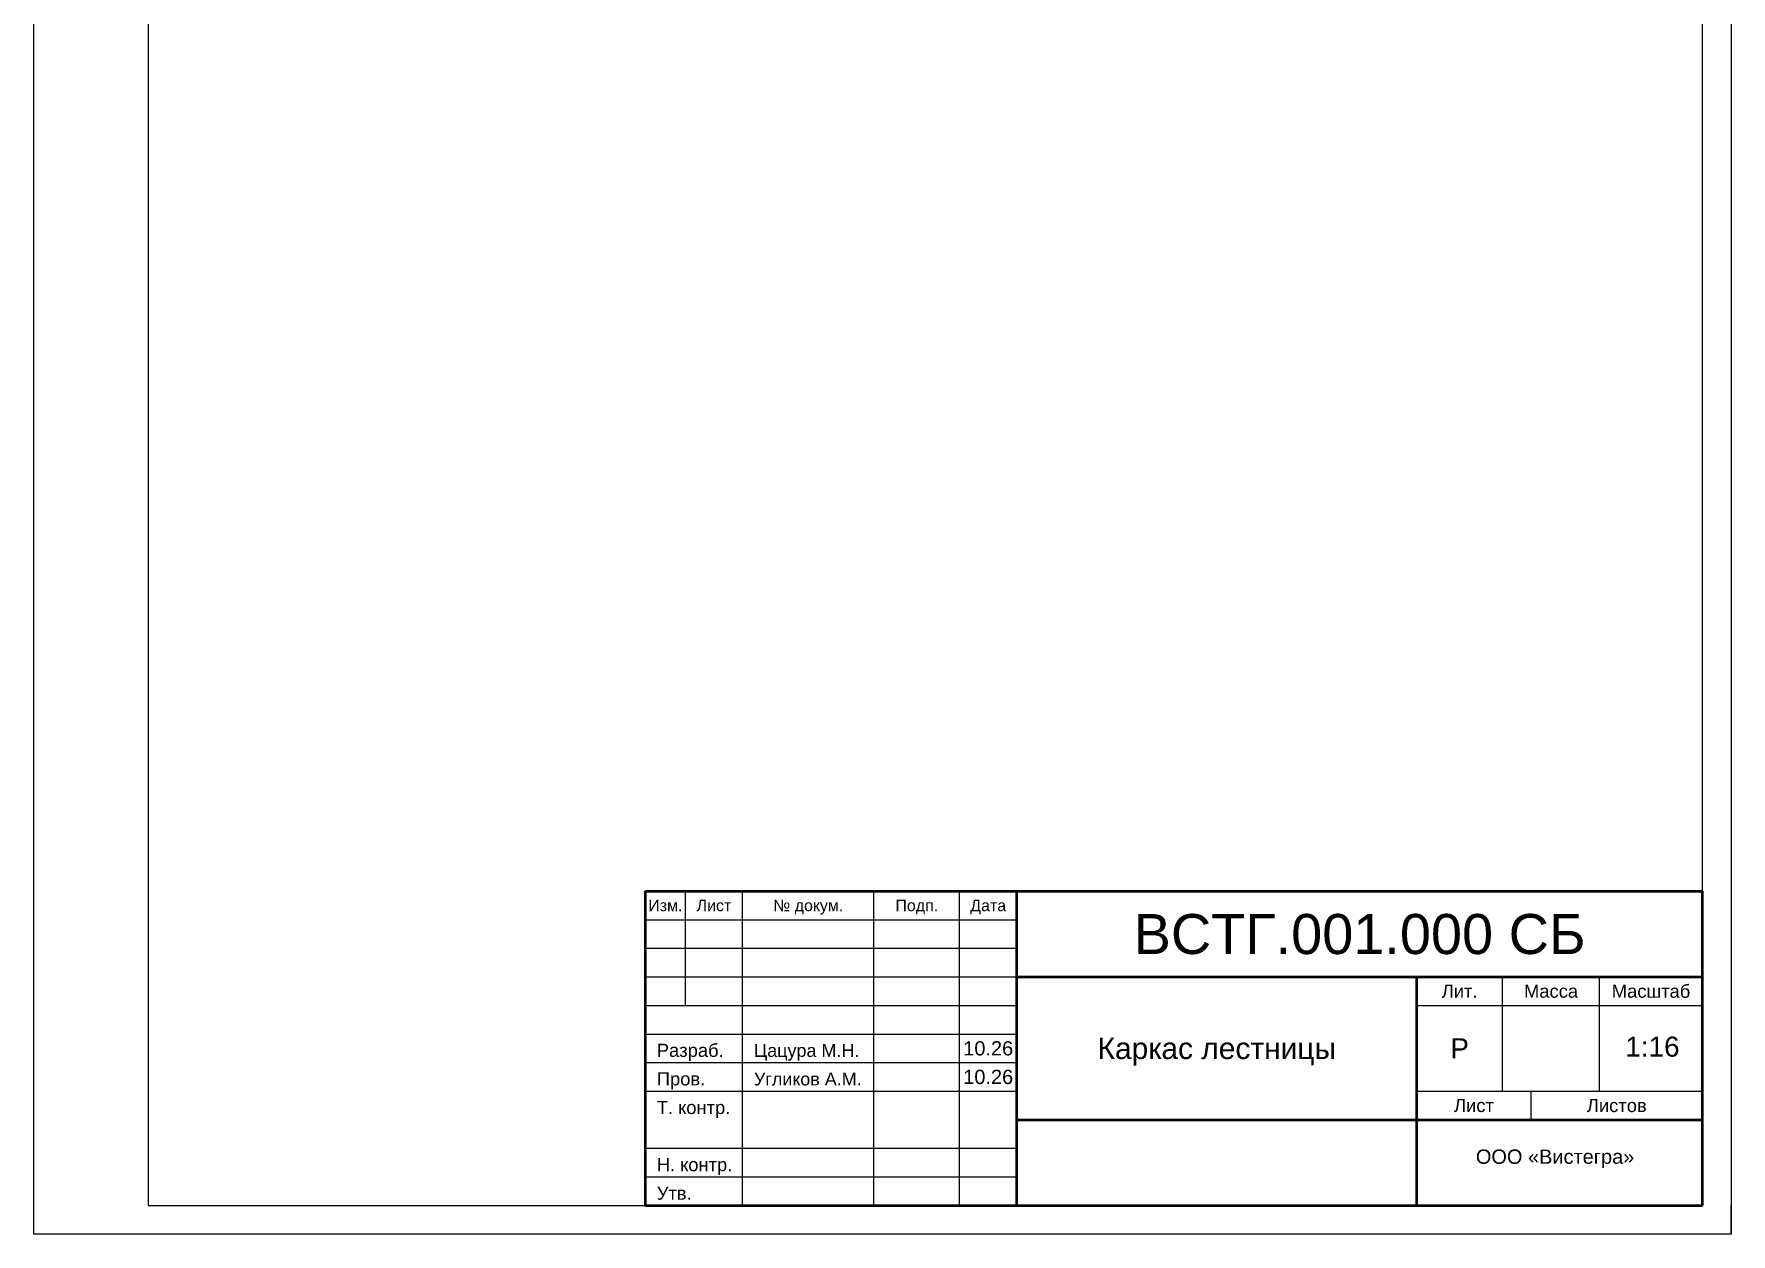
# Model space of a CAD drawing. Header units: millimetres. Extents: x 63961 to 114418, y 167972 to 194301.
# Drawn here: x 104018 to 108770, y 169168 to 172528 of the extents above; entities that cross this region are included whole.
import ezdxf
from ezdxf.enums import TextEntityAlignment as Align

# ---------------------------------------------------------------- set-up
doc = ezdxf.new("R2010")
doc.units = ezdxf.units.MM
doc.layers.add('Рамка', color=7, linetype='Continuous')
doc.styles.get("Standard").update_dxf_attribs({"font": 'arial.ttf'})

msp = doc.modelspace()

# ---------------------------------------------------------------- linework, layer by layer
at = {"layer": 'Рамка', "lineweight": 50}
for p, q in [((105730.25, 170127.573), (108690.25, 170127.573)), ((105730.25, 169247.573), (105730.25, 170127.573)), ((106770.25, 169247.573), (106770.25, 170127.573)), ((108690.25, 169247.573), (108690.25, 170127.573)), ((106770.25, 169887.573), (108690.25, 169887.573)), ((107890.25, 169247.573), (107890.25, 169887.573)), ((106770.25, 169487.573), (108690.25, 169487.573)), ((105730.25, 169247.573), (108690.25, 169247.573))]:
    msp.add_line(p, q, dxfattribs=at)
at = {"layer": 'Рамка', "lineweight": 25}
for p, q in [((105842.25, 169807.573), (105842.25, 170127.573)), ((106002.25, 169247.573), (106002.25, 170127.573)), ((106370.25, 169247.573), (106370.25, 170127.573)), ((106610.25, 169247.573), (106610.25, 170127.573)), ((105730.25, 170047.573), (106770.25, 170047.573)), ((105730.25, 169967.573), (106770.25, 169967.573)), ((105730.25, 169887.573), (106770.25, 169887.573)), ((108130.25, 169567.573), (108130.25, 169887.573)), ((108402.25, 169567.573), (108402.25, 169887.573)), ((105730.25, 169807.573), (106770.25, 169807.573)), ((107890.25, 169807.573), (108690.25, 169807.573)), ((105730.25, 169727.573), (106770.25, 169727.573)), ((105730.25, 169647.573), (106770.25, 169647.573)), ((105730.25, 169567.573), (106770.25, 169567.573)), ((107890.25, 169567.573), (108690.25, 169567.573)), ((108210.25, 169487.573), (108210.25, 169567.573)), ((105730.25, 169407.573), (106770.25, 169407.573)), ((105730.25, 169327.573), (106770.25, 169327.573))]:
    msp.add_line(p, q, dxfattribs=at)
at = {"layer": 'Рамка'}
for q in [(108770.25, 169247.573), (108690.25, 169167.573)]:
    msp.add_line((108770.25, 169167.573), q, dxfattribs=at)
for points in [[(108770.25, 175887.573), (108770.25, 169167.573), (104018.25, 169167.573), (104018.25, 175887.573)], [(108690.25, 175807.573), (104338.25, 175807.573), (104338.25, 169247.573), (108690.25, 169247.573)]]:
    msp.add_lwpolyline(points, close=True, dxfattribs=at)

# ---------------------------------------------------------------- texts
for s, height, p in [('Изм.', 32, (105786.25, 170087.573)), ('Лист', 32, (105922.25, 170087.573)), ('№ докум.', 32, (106186.25, 170087.573)), ('Подп.', 32, (106490.25, 170087.573)), ('Дата', 32, (106690.25, 170087.573)), ('ВСТГ.001.000 СБ', 112, (107730.25, 170007.573)), ('Лит.', 36.8, (108010.25, 169847.573)), ('Масса', 36.8, (108266.25, 169847.573)), ('Масштаб', 36.8, (108546.25, 169847.573)), ('10.26', 40, (106690.25, 169687.573)), ('Каркас лестницы', 60, (107330.25, 169687.573)), ('Р', 56, (108010.25, 169687.573)), ('1:16', 56, (108549.996, 169692.26)), ('10.26', 40, (106690.25, 169607.573)), ('Лист', 36.8, (108050.25, 169527.573)), ('Листов', 36.8, (108450.25, 169527.573)), ('ООО «Вистегра»', 40, (108277.586, 169384.246))]:
    msp.add_text(s, height=height, dxfattribs=at).set_placement(p, align=Align.MIDDLE_CENTER)
for s, height, p in [('Разраб.', 36.8, (105762.25, 169663.573)), ('Цацура М.Н.', 36, (106034.25, 169663.573)), ('Пров.', 36.8, (105762.25, 169583.573)), ('Угликов А.М.', 36, (106034.25, 169583.573)), ('Т. контр.', 36.8, (105762.25, 169503.573)), ('Н. контр.', 36.8, (105762.25, 169343.573)), ('Утв.', 36.8, (105762.25, 169263.573))]:
    msp.add_text(s, height=height, dxfattribs=at).set_placement(p)

doc.saveas('drawing.dxf')
